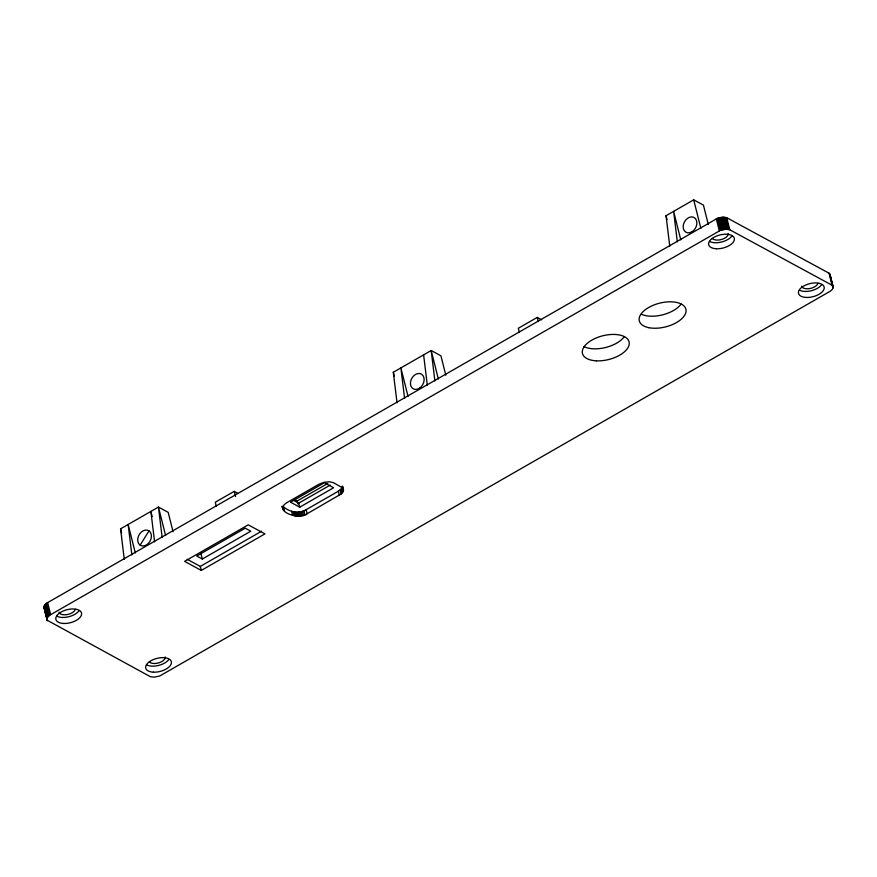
<?xml version="1.0" encoding="UTF-8"?>
<svg xmlns="http://www.w3.org/2000/svg" width="877" height="877" viewBox="0 0 877 877"><rect width="100%" height="100%" fill="white"/><g stroke="black" fill="none" stroke-linecap="round" stroke-linejoin="round"><path stroke-width="1.32" d="M47.468 620.708L43.85 607.005L46.525 603.266L717.32 218.362L722.9 217.2L726.759 217.737L829.05 273.196L830.081 274.731L833.15 287.371L832.416 289.267L830.475 291.098L159.68 676.014L154.1 677.165L150.241 676.627L47.117 620.192L47.215 617.781L49.55 615.303L720.346 230.399L725.926 229.237L729.774 229.774L832.076 285.233L833.15 287.371M343.422 490.857L342.808 488.029L333.589 482.734L329.412 481.747L323.997 482.295L319.02 484.214L286.801 502.707C272.451 511.642 300.329 520.423 307.136 513.736L341.175 493.97L343.422 490.857L342.414 486.845L341.01 489.169L338.347 491.219L306.128 509.723C298.904 514.065 289.827 512.234 283.567 506.862L284.565 510.874M140.112 545.143L149.002 530.892A8.408 6.336 -61.5 0 0 137.81 538.445A8.408 6.336 -61.5 0 0 146.854 544.705A8.408 6.336 -61.5 0 0 149.002 530.892M124.282 559.307L120.577 528.82L158.452 507.081L168.187 512.354L173.065 531.769M397.018 402.751L393.313 372.265L431.188 350.526L440.923 355.799L445.801 375.213M669.754 246.185L666.049 215.709L693.696 199.835L703.431 205.108L708.309 224.523M237.557 493.159L234.225 491.35L215.282 502.225L216.268 506.139M541.712 319.809L537.261 317.397L518.318 328.272L519.305 332.186M294.825 499.693L297.215 500.986L327.812 483.435M292.973 500.043L298.728 503.168L330.256 485.069M202.302 559.044L250.789 531.21L245.231 528.195L196.744 556.029L202.302 559.044L200.866 553.31M299.737 507.18L333.6 487.733L324.402 482.745L290.528 502.181L299.737 507.18L298.728 503.168M187.185 559.296L200.296 566.399L261.576 531.221M201.304 570.412L264.942 533.885L248.246 524.841L184.608 561.368L201.304 570.412L200.296 566.399M829.883 274.172L833.095 286.768M829.532 273.657L833.051 287.985M829.05 273.196L832.076 285.233M726.759 217.737L729.774 229.774M725.915 217.485L728.94 229.522M724.983 217.31L728.009 229.346M723.974 217.211L727 229.248M722.9 217.2L725.926 229.237M721.793 217.277L724.819 229.314M720.664 217.43L723.689 229.467M719.524 217.671L722.549 229.708M718.406 217.978L721.431 230.015M717.32 218.362L720.346 230.399M716.29 218.801L719.315 230.837M693.696 199.835L700.855 228.305M680.771 239.827L673.624 211.357L677.329 241.833M666.049 215.709L667.024 219.59M537.261 317.397L538.237 321.311M438.347 378.996L431.188 350.526L434.904 381.002M408.046 396.393L400.888 367.912L404.593 398.399M393.313 372.265L394.288 376.145M342.743 486.68L343.543 490.1M342.304 486.022L342.808 488.029M342.118 487.612L343.126 491.624M341.646 488.39L342.655 492.403M341.01 489.169L342.019 493.181M340.166 489.958L341.175 493.97M338.347 491.219L339.355 495.231M306.128 509.723L307.136 513.736M303.902 510.776L304.911 514.788M302.51 511.258L303.519 515.27M301.151 511.642L302.159 515.654M297.215 500.986L297.972 504.001M299.77 511.927L300.778 515.939M298.388 512.113L299.397 516.125M297.04 512.201L298.048 516.213M295.735 512.19L296.744 516.202M294.508 512.08L295.516 516.093M293.313 511.85L294.321 515.862M291.559 511.192L292.567 515.205M282.591 506.906L283.348 509.91M282.153 506.248L282.909 509.252M282.164 506.566L282.668 508.572M234.225 491.35L235.54 496.568M165.61 535.551L158.452 507.081L162.168 537.557M152.181 516.608L150.877 511.434L154.593 541.909M135.31 552.948L128.152 524.479L131.868 554.955M120.577 528.82L121.552 532.712M47.654 602.631L50.669 614.667M46.525 603.266L49.55 615.303M45.757 603.858L48.783 615.895M45.111 604.472L48.125 616.509M44.584 605.108L47.61 617.145M44.19 605.744L47.215 617.781M43.949 606.38L46.974 618.417M43.85 607.005L47.117 620.192M423.613 354.867L427.329 385.354M817.934 283.348A8.408 4.286 -14.1 0 1 809.635 288.588A8.408 4.286 -14.1 0 1 801.633 286.154M728.151 233.501A8.408 4.286 -14.1 0 1 721.935 239.366A8.408 4.286 -14.1 0 1 712.31 238.467M75.323 609.372A8.408 4.286 -14.1 0 1 67.014 614.602A8.408 4.286 -14.1 0 1 59.022 612.168M165.194 656.917A8.408 4.286 -14.1 0 1 158.978 662.793A8.408 4.286 -14.1 0 1 149.364 661.883M821.639 284.773A13.221 6.731 -14.1 0 1 799.396 290.155M731.813 236.077A13.221 6.731 -14.1 0 1 709.559 241.46M168.855 659.493A13.221 6.731 -14.1 0 1 146.602 664.876M79.029 610.798A13.221 6.731 -14.1 0 1 56.775 616.18M624.249 336.702A24.03 12.234 -14.1 0 1 583.797 346.481M681.023 304.155A24.03 12.234 -14.1 0 1 641.482 314.295M153.343 672.166A13.221 6.731 -14.1 0 0 171.377 661.806A13.221 6.731 -14.1 0 0 150.888 660.765A13.221 6.731 -14.1 0 0 153.343 672.166M63.506 623.47A13.221 6.731 -14.1 0 0 81.55 613.111A13.221 6.731 -14.1 0 0 61.061 612.069A13.221 6.731 -14.1 0 0 63.506 623.47M806.127 297.446A13.221 6.731 -14.1 0 0 824.161 287.086A13.221 6.731 -14.1 0 0 803.672 286.045A13.221 6.731 -14.1 0 0 806.127 297.446M716.29 248.75A13.221 6.731 -14.1 0 0 734.334 238.391A13.221 6.731 -14.1 0 0 713.845 237.349A13.221 6.731 -14.1 0 0 716.29 248.75M691.449 232.098A8.408 6.336 -61.5 0 0 695.132 218.307A8.408 6.336 -61.5 0 0 683.501 224.271A8.408 6.336 -61.5 0 0 691.449 232.098M419.59 388.138A8.408 6.336 -61.5 0 0 421.738 374.326A8.408 6.336 -61.5 0 0 410.546 381.89A8.408 6.336 -61.5 0 0 419.59 388.138M596.316 360.831A24.03 12.234 -14.1 0 0 629.116 341.997A24.03 12.234 -14.1 0 0 591.854 340.112A24.03 12.234 -14.1 0 0 596.316 360.831M649.013 327.724A24.03 12.234 -14.1 0 0 685.978 311.894A24.03 12.234 -14.1 0 0 652.751 305.47A24.03 12.234 -14.1 0 0 649.013 327.724"/></g></svg>
